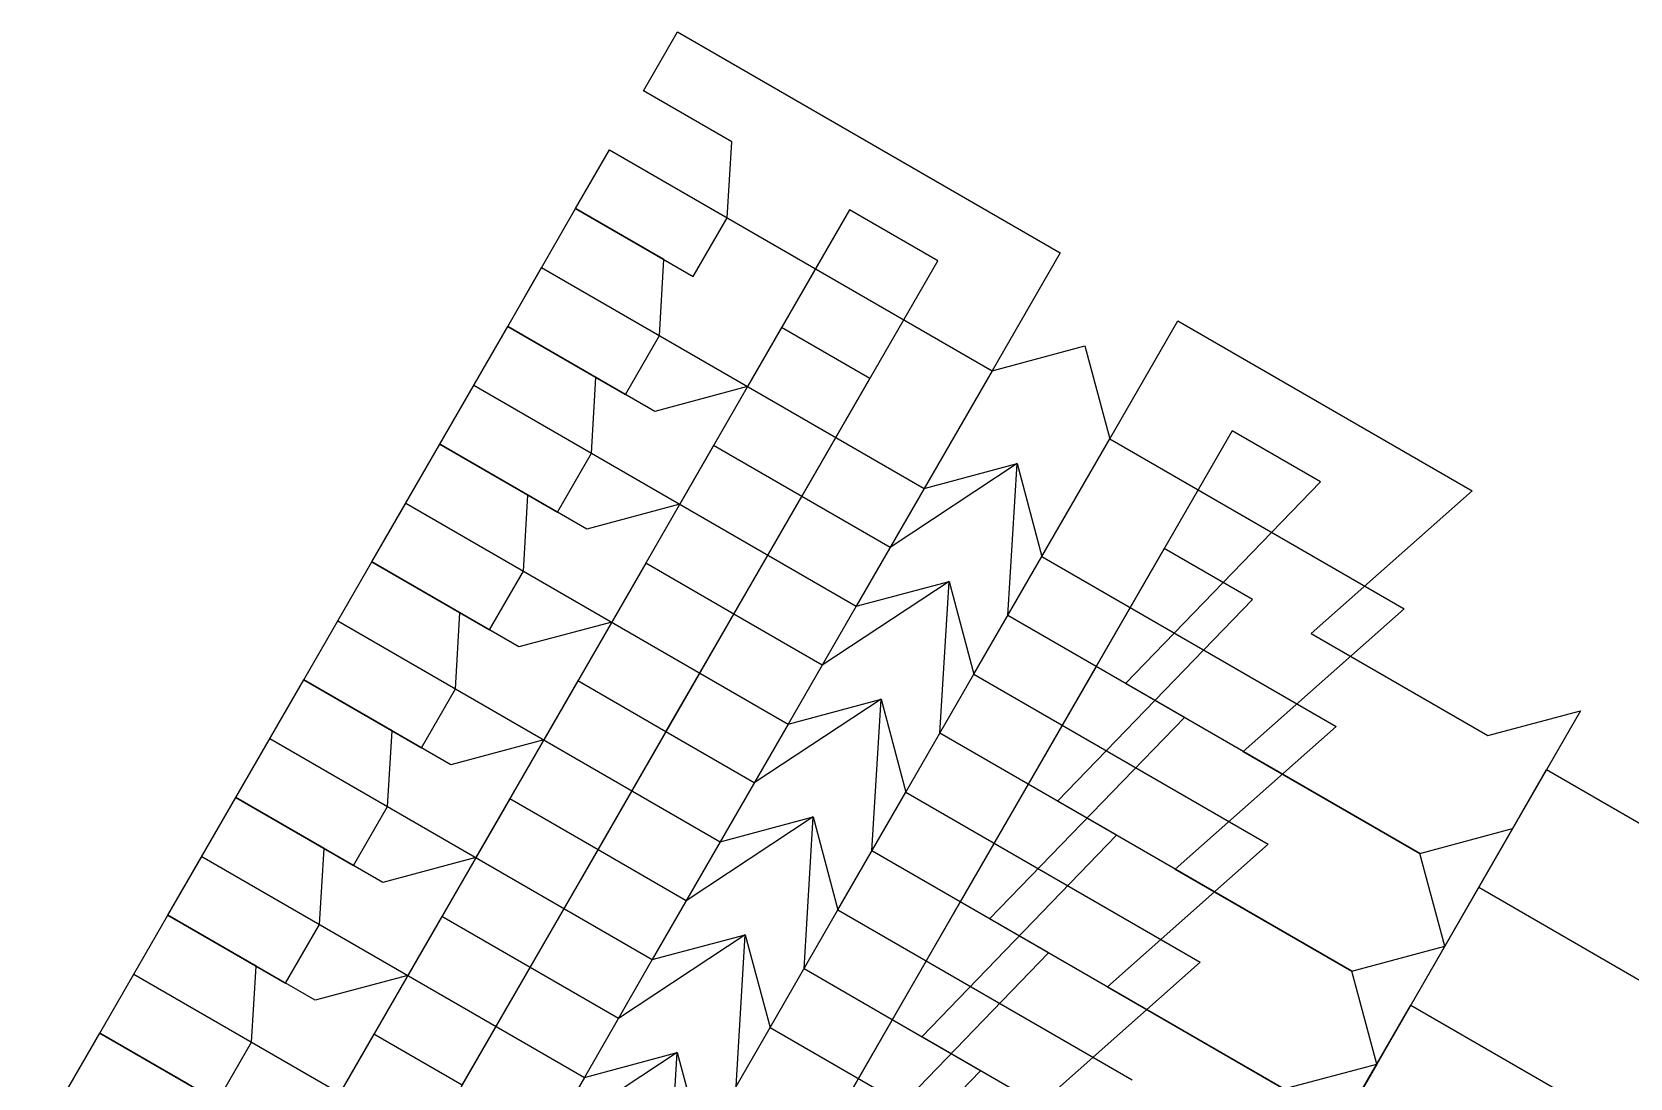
# Model space of a CAD drawing. Extents: x -31.2 to 31.2, y -29.9 to 29.9.
# Drawn here: x -21.802 to -18.862, y 22.247 to 24.17 of the extents above; entities that cross this region are included whole.
import ezdxf

# ---------------------------------------------------------------- set-up
doc = ezdxf.new("R2010")
doc.units = 0

msp = doc.modelspace()

# ---------------------------------------------------------------- linework, layer by layer
for points in [[(-19.203, 22.4895, 0), (-19.2487, 22.6603, 0), (-19.79, 22.9728, 0), (-19.4317, 23.3433, 0), (-19.5941, 23.437, 0), (-19.8441, 23.004, 0), (-20.0065, 23.0978, 0), (-19.9897, 23.3768, 0), (-20.223, 23.2228, 0), (-20.3854, 23.3165, 0), (-20.1354, 23.7495, 0), (-20.2977, 23.8433, 0), (-20.4852, 23.5185, 0), (-20.656, 23.4728, 0), (-20.9266, 23.629, 0), (-20.8016, 23.8455, 0), (-20.5851, 23.7205, 0), (-20.5226, 23.8288, 0), (-20.5143, 23.9683, 0), (-20.6766, 24.062, 0), (-20.6141, 24.1703, 0), (-19.9105, 23.764, 0), (-20.0355, 23.5475, 0), (-19.8647, 23.5933, 0), (-19.819, 23.4225, 0), (-19.694, 23.639, 0), (-19.1527, 23.3265, 0), (-19.4485, 23.0643, 0), (-19.1237, 22.8768, 0), (-18.953, 22.9225, 0), (-19.203, 22.4895, 0)], [(-19.328, 22.273, 0), (-19.3737, 22.4437, 0), (-19.915, 22.7562, 0), (-19.5567, 23.1268, 0), (-19.7191, 23.2205, 0), (-19.9691, 22.7875, 0), (-20.1315, 22.8812, 0), (-20.1147, 23.1603, 0), (-20.348, 23.0062, 0), (-20.5104, 23.1, 0), (-20.2604, 23.533, 0), (-20.4227, 23.6268, 0), (-20.6102, 23.302, 0), (-20.781, 23.2562, 0), (-21.0516, 23.4125, 0), (-20.9266, 23.629, 0), (-20.7101, 23.504, 0), (-20.6476, 23.6123, 0), (-20.6393, 23.7518, 0), (-20.8016, 23.8455, 0), (-20.7391, 23.9538, 0), (-20.0355, 23.5475, 0), (-20.1605, 23.331, 0), (-19.9897, 23.3768, 0), (-19.944, 23.206, 0), (-19.819, 23.4225, 0), (-19.2777, 23.11, 0), (-19.5735, 22.8478, 0), (-19.2487, 22.6603, 0), (-19.078, 22.706, 0), (-19.328, 22.273, 0)]]:
    msp.add_polyline3d(points, close=True)
for points in [[(-19.4987, 22.2272, 0), (-20.04, 22.5397, 0), (-19.6817, 22.9103, 0), (-19.8441, 23.004, 0), (-20.0941, 22.571, 0), (-20.2565, 22.6647, 0), (-20.2397, 22.9437, 0), (-20.473, 22.7897, 0), (-20.6354, 22.8835, 0), (-20.3854, 23.3165, 0), (-20.5477, 23.4103, 0), (-20.7352, 23.0855, 0), (-20.906, 23.0397, 0), (-21.1766, 23.196, 0), (-21.0516, 23.4125, 0), (-20.8351, 23.2875, 0), (-20.7726, 23.3958, 0), (-20.7643, 23.5353, 0), (-20.9266, 23.629, 0), (-20.8641, 23.7373, 0), (-20.1605, 23.331, 0), (-20.2855, 23.1145, 0), (-20.1147, 23.1603, 0), (-20.069, 22.9895, 0), (-19.944, 23.206, 0), (-19.4027, 22.8935, 0), (-19.6985, 22.6312, 0), (-19.3737, 22.4437, 0), (-19.203, 22.4895, 0), (-19.453, 22.0565, 0)], [(-19.4987, 22.2272, 0), (-20.04, 22.5397, 0), (-19.6817, 22.9103, 0), (-19.8441, 23.004, 0), (-20.0941, 22.571, 0), (-20.2565, 22.6647, 0), (-20.2397, 22.9437, 0), (-20.473, 22.7897, 0), (-20.6354, 22.8835, 0), (-20.3854, 23.3165, 0), (-20.5477, 23.4103, 0), (-20.7352, 23.0855, 0), (-20.906, 23.0397, 0), (-21.1766, 23.196, 0), (-21.0516, 23.4125, 0), (-20.8351, 23.2875, 0), (-20.7726, 23.3958, 0), (-20.7643, 23.5353, 0), (-20.9266, 23.629, 0), (-20.8641, 23.7373, 0), (-20.1605, 23.331, 0), (-20.2855, 23.1145, 0), (-20.1147, 23.1603, 0), (-20.069, 22.9895, 0), (-19.944, 23.206, 0), (-19.4027, 22.8935, 0), (-19.6985, 22.6312, 0), (-19.3737, 22.4437, 0), (-19.203, 22.4895, 0), (-19.453, 22.0565, 0)], [(-19.6237, 22.0107, 0), (-20.165, 22.3232, 0), (-19.8067, 22.6937, 0), (-19.9691, 22.7875, 0), (-20.2191, 22.3545, 0), (-20.3815, 22.4482, 0), (-20.3647, 22.7272, 0), (-20.598, 22.5732, 0), (-20.7604, 22.667, 0), (-20.5104, 23.1, 0), (-20.6727, 23.1937, 0), (-20.8602, 22.869, 0), (-21.031, 22.8232, 0), (-21.3016, 22.9795, 0), (-21.1766, 23.196, 0), (-20.9601, 23.071, 0), (-20.8976, 23.1792, 0), (-20.8893, 23.3187, 0), (-21.0516, 23.4125, 0), (-20.9891, 23.5208, 0), (-20.2855, 23.1145, 0), (-20.4105, 22.898, 0), (-20.2397, 22.9437, 0), (-20.194, 22.773, 0), (-20.069, 22.9895, 0), (-19.5277, 22.677, 0), (-19.8235, 22.4147, 0), (-19.4987, 22.2272, 0), (-19.328, 22.273, 0), (-19.578, 21.84, 0)], [(-19.6237, 22.0107, 0), (-20.165, 22.3232, 0), (-19.8067, 22.6937, 0), (-19.9691, 22.7875, 0), (-20.2191, 22.3545, 0), (-20.3815, 22.4482, 0), (-20.3647, 22.7272, 0), (-20.598, 22.5732, 0), (-20.7604, 22.667, 0), (-20.5104, 23.1, 0), (-20.6727, 23.1937, 0), (-20.8602, 22.869, 0), (-21.031, 22.8232, 0), (-21.3016, 22.9795, 0), (-21.1766, 23.196, 0), (-20.9601, 23.071, 0), (-20.8976, 23.1792, 0), (-20.8893, 23.3187, 0), (-21.0516, 23.4125, 0), (-20.9891, 23.5208, 0), (-20.2855, 23.1145, 0), (-20.4105, 22.898, 0), (-20.2397, 22.9437, 0), (-20.194, 22.773, 0), (-20.069, 22.9895, 0), (-19.5277, 22.677, 0), (-19.8235, 22.4147, 0), (-19.4987, 22.2272, 0), (-19.328, 22.273, 0), (-19.578, 21.84, 0)], [(-20.5065, 22.2317, 0), (-20.4897, 22.5107, 0), (-20.723, 22.3567, 0), (-20.8854, 22.4505, 0), (-20.6354, 22.8835, 0), (-20.7977, 22.9772, 0), (-20.9852, 22.6525, 0), (-21.156, 22.6067, 0), (-21.4266, 22.763, 0), (-21.3016, 22.9795, 0), (-21.0851, 22.8545, 0), (-21.0226, 22.9627, 0), (-21.0143, 23.1022, 0), (-21.1766, 23.196, 0), (-21.1141, 23.3042, 0), (-20.4105, 22.898, 0), (-20.5355, 22.6815, 0), (-20.3647, 22.7272, 0), (-20.319, 22.5565, 0), (-20.194, 22.773, 0), (-19.6527, 22.4605, 0), (-19.9485, 22.1982, 0)], [(-20.5065, 22.2317, 0), (-20.4897, 22.5107, 0), (-20.723, 22.3567, 0), (-20.8854, 22.4505, 0), (-20.6354, 22.8835, 0), (-20.7977, 22.9772, 0), (-20.9852, 22.6525, 0), (-21.156, 22.6067, 0), (-21.4266, 22.763, 0), (-21.3016, 22.9795, 0), (-21.0851, 22.8545, 0), (-21.0226, 22.9627, 0), (-21.0143, 23.1022, 0), (-21.1766, 23.196, 0), (-21.1141, 23.3042, 0), (-20.4105, 22.898, 0), (-20.5355, 22.6815, 0), (-20.3647, 22.7272, 0), (-20.319, 22.5565, 0), (-20.194, 22.773, 0), (-19.6527, 22.4605, 0), (-19.9485, 22.1982, 0)], [(-20.5065, 22.2317, 0), (-20.4897, 22.5107, 0), (-20.723, 22.3567, 0), (-20.8854, 22.4505, 0), (-20.6354, 22.8835, 0), (-20.7977, 22.9772, 0), (-20.9852, 22.6525, 0), (-21.156, 22.6067, 0), (-21.4266, 22.763, 0), (-21.3016, 22.9795, 0), (-21.0851, 22.8545, 0), (-21.0226, 22.9627, 0), (-21.0143, 23.1022, 0), (-21.1766, 23.196, 0), (-21.1141, 23.3042, 0), (-20.4105, 22.898, 0), (-20.5355, 22.6815, 0), (-20.3647, 22.7272, 0), (-20.319, 22.5565, 0), (-20.194, 22.773, 0), (-19.6527, 22.4605, 0), (-19.9485, 22.1982, 0)], [(-21.0104, 22.234, 0), (-20.7604, 22.667, 0), (-20.9227, 22.7607, 0), (-21.1102, 22.436, 0), (-21.281, 22.3902, 0), (-21.5516, 22.5465, 0), (-21.4266, 22.763, 0), (-21.2101, 22.638, 0), (-21.1476, 22.7462, 0), (-21.1393, 22.8857, 0), (-21.3016, 22.9795, 0), (-21.2391, 23.0877, 0), (-20.5355, 22.6815, 0), (-20.6605, 22.465, 0), (-20.4897, 22.5107, 0), (-20.444, 22.34, 0), (-20.319, 22.5565, 0), (-19.7777, 22.244, 0)], [(-21.0104, 22.234, 0), (-20.7604, 22.667, 0), (-20.9227, 22.7607, 0), (-21.1102, 22.436, 0), (-21.281, 22.3902, 0), (-21.5516, 22.5465, 0), (-21.4266, 22.763, 0), (-21.2101, 22.638, 0), (-21.1476, 22.7462, 0), (-21.1393, 22.8857, 0), (-21.3016, 22.9795, 0), (-21.2391, 23.0877, 0), (-20.5355, 22.6815, 0), (-20.6605, 22.465, 0), (-20.4897, 22.5107, 0), (-20.444, 22.34, 0), (-20.319, 22.5565, 0), (-19.7777, 22.244, 0)], [(-21.0104, 22.234, 0), (-20.7604, 22.667, 0), (-20.9227, 22.7607, 0), (-21.1102, 22.436, 0), (-21.281, 22.3902, 0), (-21.5516, 22.5465, 0), (-21.4266, 22.763, 0), (-21.2101, 22.638, 0), (-21.1476, 22.7462, 0), (-21.1393, 22.8857, 0), (-21.3016, 22.9795, 0), (-21.2391, 23.0877, 0), (-20.5355, 22.6815, 0), (-20.6605, 22.465, 0), (-20.4897, 22.5107, 0), (-20.444, 22.34, 0), (-20.319, 22.5565, 0), (-19.7777, 22.244, 0)], [(-21.406, 22.1737, 0), (-21.6766, 22.33, 0), (-21.5516, 22.5465, 0), (-21.3351, 22.4215, 0), (-21.2726, 22.5297, 0), (-21.2643, 22.6692, 0), (-21.4266, 22.763, 0), (-21.3641, 22.8712, 0), (-20.6605, 22.465, 0), (-20.7855, 22.2485, 0), (-20.6147, 22.2942, 0), (-20.569, 22.1235, 0), (-20.444, 22.34, 0), (-19.9027, 22.0275, 0)], [(-21.406, 22.1737, 0), (-21.6766, 22.33, 0), (-21.5516, 22.5465, 0), (-21.3351, 22.4215, 0), (-21.2726, 22.5297, 0), (-21.2643, 22.6692, 0), (-21.4266, 22.763, 0), (-21.3641, 22.8712, 0), (-20.6605, 22.465, 0), (-20.7855, 22.2485, 0), (-20.6147, 22.2942, 0), (-20.569, 22.1235, 0), (-20.444, 22.34, 0), (-19.9027, 22.0275, 0)], [(-21.406, 22.1737, 0), (-21.6766, 22.33, 0), (-21.5516, 22.5465, 0), (-21.3351, 22.4215, 0), (-21.2726, 22.5297, 0), (-21.2643, 22.6692, 0), (-21.4266, 22.763, 0), (-21.3641, 22.8712, 0), (-20.6605, 22.465, 0), (-20.7855, 22.2485, 0), (-20.6147, 22.2942, 0), (-20.569, 22.1235, 0), (-20.444, 22.34, 0), (-19.9027, 22.0275, 0)], [(-21.406, 22.1737, 0), (-21.6766, 22.33, 0), (-21.5516, 22.5465, 0), (-21.3351, 22.4215, 0), (-21.2726, 22.5297, 0), (-21.2643, 22.6692, 0), (-21.4266, 22.763, 0), (-21.3641, 22.8712, 0), (-20.6605, 22.465, 0), (-20.7855, 22.2485, 0), (-20.6147, 22.2942, 0), (-20.569, 22.1235, 0), (-20.444, 22.34, 0), (-19.9027, 22.0275, 0)], [(-18.8157, 22.4103, 0), (-19.1405, 22.5978, 0), (-19.0155, 22.8143, 0), (-17.6082, 22.0018, 0)], [(-21.8016, 22.1135, 0), (-21.6766, 22.33, 0), (-21.4601, 22.205, 0), (-21.3976, 22.3132, 0), (-21.3893, 22.4527, 0), (-21.5516, 22.5465, 0), (-21.4891, 22.6547, 0), (-20.7855, 22.2485, 0), (-20.9105, 22.032, 0)], [(-21.8016, 22.1135, 0), (-21.6766, 22.33, 0), (-21.4601, 22.205, 0), (-21.3976, 22.3132, 0), (-21.3893, 22.4527, 0), (-21.5516, 22.5465, 0), (-21.4891, 22.6547, 0), (-20.7855, 22.2485, 0), (-20.9105, 22.032, 0)], [(-21.8016, 22.1135, 0), (-21.6766, 22.33, 0), (-21.4601, 22.205, 0), (-21.3976, 22.3132, 0), (-21.3893, 22.4527, 0), (-21.5516, 22.5465, 0), (-21.4891, 22.6547, 0), (-20.7855, 22.2485, 0), (-20.9105, 22.032, 0)], [(-21.8016, 22.1135, 0), (-21.6766, 22.33, 0), (-21.4601, 22.205, 0), (-21.3976, 22.3132, 0), (-21.3893, 22.4527, 0), (-21.5516, 22.5465, 0), (-21.4891, 22.6547, 0), (-20.7855, 22.2485, 0), (-20.9105, 22.032, 0)], [(-20.29, 22.1067, 0), (-19.9317, 22.4772, 0), (-20.0941, 22.571, 0), (-20.3441, 22.138, 0)], [(-20.29, 22.1067, 0), (-19.9317, 22.4772, 0), (-20.0941, 22.571, 0), (-20.3441, 22.138, 0)], [(-20.29, 22.1067, 0), (-19.9317, 22.4772, 0), (-20.0941, 22.571, 0), (-20.3441, 22.138, 0)], [(-21.1354, 22.0175, 0), (-20.8854, 22.4505, 0), (-21.0477, 22.5442, 0), (-21.2352, 22.2195, 0)], [(-21.1354, 22.0175, 0), (-20.8854, 22.4505, 0), (-21.0477, 22.5442, 0), (-21.2352, 22.2195, 0)], [(-21.1354, 22.0175, 0), (-20.8854, 22.4505, 0), (-21.0477, 22.5442, 0), (-21.2352, 22.2195, 0)], [(-21.1354, 22.0175, 0), (-20.8854, 22.4505, 0), (-21.0477, 22.5442, 0), (-21.2352, 22.2195, 0)], [(-21.5143, 22.2362, 0), (-21.6766, 22.33, 0), (-21.6141, 22.4382, 0), (-20.9105, 22.032, 0)], [(-21.5143, 22.2362, 0), (-21.6766, 22.33, 0), (-21.6141, 22.4382, 0), (-20.9105, 22.032, 0)], [(-21.5143, 22.2362, 0), (-21.6766, 22.33, 0), (-21.6141, 22.4382, 0), (-20.9105, 22.032, 0)], [(-21.5143, 22.2362, 0), (-21.6766, 22.33, 0), (-21.6141, 22.4382, 0), (-20.9105, 22.032, 0)], [(-18.6327, 21.7272, 0), (-19.0077, 21.0777, 0), (-19.3492, 20.9862, 0), (-19.8905, 21.2987, 0), (-19.6405, 21.7317, 0), (-19.2074, 21.4817, 0), (-19.0824, 21.6982, 0), (-19.0657, 21.9772, 0), (-19.3905, 22.1647, 0), (-19.2655, 22.3812, 0), (-17.8582, 21.5687, 0)], [(-20.415, 21.8902, 0), (-20.0567, 22.2607, 0), (-20.2191, 22.3545, 0), (-20.4691, 21.9215, 0)], [(-20.415, 21.8902, 0), (-20.0567, 22.2607, 0), (-20.2191, 22.3545, 0), (-20.4691, 21.9215, 0)], [(-20.415, 21.8902, 0), (-20.0567, 22.2607, 0), (-20.2191, 22.3545, 0), (-20.4691, 21.9215, 0)], [(-21.0104, 22.234, 0), (-21.1727, 22.3277, 0), (-21.3602, 22.003, 0)], [(-21.0104, 22.234, 0), (-21.1727, 22.3277, 0), (-21.3602, 22.003, 0)], [(-21.0104, 22.234, 0), (-21.1727, 22.3277, 0), (-21.3602, 22.003, 0)], [(-21.0104, 22.234, 0), (-21.1727, 22.3277, 0), (-21.3602, 22.003, 0)], [(-20.6315, 22.0152, 0), (-20.6147, 22.2942, 0), (-20.848, 22.1402, 0)], [(-20.6315, 22.0152, 0), (-20.6147, 22.2942, 0), (-20.848, 22.1402, 0)], [(-20.6315, 22.0152, 0), (-20.6147, 22.2942, 0), (-20.848, 22.1402, 0)]]:
    msp.add_polyline3d(points)

doc.saveas('drawing.dxf')
